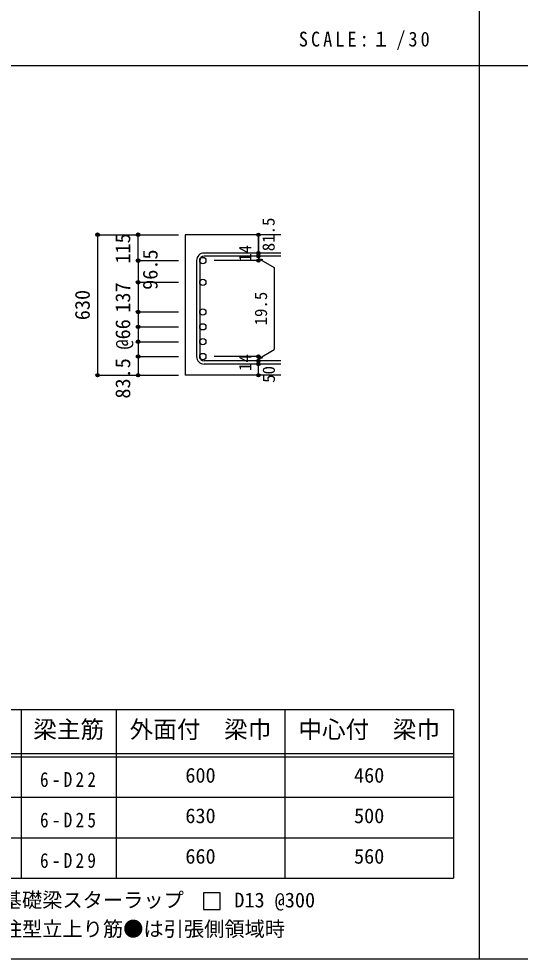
# Model space of a CAD drawing. Units: millimetres at full size, sheet at 1:30, with parts at other scales. Extents: x -5973 to 5954, y -4195 to 4201.
# Drawn here: x -3171 to -942, y -4195 to -15 of the extents above; entities that cross this region are included whole.
import ezdxf
from ezdxf.enums import TextEntityAlignment as Align

# ---------------------------------------------------------------- set-up
doc = ezdxf.new("R2010")
doc.units = ezdxf.units.MM
doc.header["$LTSCALE"] = 30
doc.header["$PDMODE"] = 32
doc.header["$PDSIZE"] = 15
for name, color, linetype in [('0-1_躯体線', 2, 'Continuous'), ('0-5_基礎梁筋', 7, 'Continuous'), ('0-6_スタラップ筋', 7, 'Continuous'), ('0-D_寸法', 4, 'Continuous'), ('6-7_文字', 7, 'Continuous'), ('6-E_枠', 7, 'Continuous'), ('F-0_枠', 6, 'Continuous')]:
    doc.layers.add(name, color=color, linetype=linetype)
doc.styles.add('ＭＳ ゴシック', font='')
doc.styles.get('ＭＳ ゴシック').set_extended_font_data('MS Gothic')

msp = doc.modelspace()

# ---------------------------------------------------------------- linework, layer by layer
at = {"layer": '0-1_躯体線'}
for p, q in [((-2005.8, -974.89), (-2430.8, -974.89)), ((-2430.8, -974.89), (-2430.8, -1599.89)), ((-2005.8, -1599.89), (-2430.8, -1599.89))]:
    msp.add_line(p, q, dxfattribs=at)
at = {"layer": '0-5_基礎梁筋', "color": 3}
for centre in [(-2352.8, -1089.82), (-2352.8, -1186.39), (-2352.8, -1318.39), (-2352.8, -1384.39), (-2352.8, -1450.39), (-2352.8, -1516.39)]:
    msp.add_circle(centre, 14, dxfattribs=at)
at = {"layer": '0-5_基礎梁筋'}
for p in [(-2820.8, -974.89), (-2820.8, -1599.89)]:
    msp.add_point(p, dxfattribs=at)
at = {"layer": '0-6_スタラップ筋'}
for p, q in [((-2005.8, -1056.32), (-2347.3, -1056.32)), ((-2005.8, -1070.32), (-2347.3, -1070.32)), ((-2380.8, -1089.82), (-2380.8, -1516.39)), ((-2366.8, -1089.82), (-2366.8, -1516.39)), ((-2005.8, -1535.89), (-2347.3, -1535.89)), ((-2005.8, -1549.89), (-2347.3, -1549.89))]:
    msp.add_line(p, q, dxfattribs=at)
for centre, radius, start, end in [((-2347.3, -1089.82), 33.5, 90, 180), ((-2347.3, -1089.82), 19.5, 90, 180), ((-2347.3, -1516.39), 33.5, 180, 270), ((-2347.3, -1516.39), 19.5, 180, 270)]:
    msp.add_arc(centre, radius, start, end, dxfattribs=at)
at = {"layer": '0-D_寸法'}
for p, q in [((-2820.8, -974.89), (-2640.8, -974.89)), ((-2820.8, -974.89), (-2640.8, -974.89)), ((-2820.8, -974.89), (-2820.8, -1599.89)), ((-2640.8, -974.89), (-2460.8, -974.89)), ((-2640.8, -974.89), (-2460.8, -974.89)), ((-2640.8, -1089.82), (-2640.8, -974.89)), ((-2105.8, -1070.32), (-2105.8, -1056.32)), ((-2105.8, -1070.32), (-2105.8, -1089.82)), ((-2105.8, -1080.07), (-2086.48, -1085.25)), ((-2105.8, -1080.07), (-2035.74, -1120.52)), ((-2640.8, -1089.82), (-2460.8, -1089.82)), ((-2640.8, -1089.82), (-2640.8, -1186.39)), ((-2105.8, -1089.82), (-2301.89, -1089.82)), ((-2035.74, -1120.52), (-2035.74, -1485.7)), ((-2640.8, -1186.39), (-2460.8, -1186.39)), ((-2640.8, -1186.39), (-2460.8, -1186.39)), ((-2640.8, -1186.39), (-2640.8, -1318.39)), ((-2640.8, -1318.39), (-2460.8, -1318.39)), ((-2640.8, -1318.39), (-2460.8, -1318.39)), ((-2640.8, -1384.39), (-2460.8, -1384.39)), ((-2640.8, -1450.39), (-2460.8, -1450.39)), ((-2105.8, -1526.14), (-2035.74, -1485.7)), ((-2640.8, -1516.39), (-2460.8, -1516.39)), ((-2105.8, -1516.39), (-2301.89, -1516.39)), ((-2105.8, -1535.89), (-2105.8, -1516.39)), ((-2105.8, -1526.14), (-2086.48, -1520.97)), ((-2105.8, -1549.89), (-2105.8, -1535.89)), ((-2105.8, -1599.89), (-2105.8, -1549.89)), ((-2820.8, -1599.89), (-2640.8, -1599.89)), ((-2640.8, -1599.89), (-2460.8, -1599.89))]:
    msp.add_line(p, q, dxfattribs=at)
for points in [[(-2105.8, -974.89), (-2105.8, -1056.32), (-2105.8, -974.89)], [(-2640.8, -1318.39), (-2640.8, -1516.39), (-2640.8, -1599.89)]]:
    msp.add_lwpolyline(points, dxfattribs=at)
for centre, radius in [((-2820.8, -974.89), 8), ((-2820.8, -974.89), 7.2), ((-2820.8, -974.89), 6.4), ((-2820.8, -974.89), 5.6), ((-2820.8, -974.89), 4.8), ((-2820.8, -974.89), 4), ((-2820.8, -974.89), 3.2), ((-2820.8, -974.89), 2.4), ((-2820.8, -974.89), 1.6), ((-2820.8, -974.89), 0.8), ((-2640.8, -974.89), 8), ((-2640.8, -974.89), 7.2), ((-2640.8, -974.89), 6.4), ((-2640.8, -974.89), 5.6), ((-2640.8, -974.89), 4.8), ((-2640.8, -974.89), 4), ((-2640.8, -974.89), 3.2), ((-2640.8, -974.89), 2.4), ((-2640.8, -974.89), 1.6), ((-2640.8, -974.89), 0.8), ((-2105.8, -974.89), 4), ((-2105.8, -974.89), 3.6), ((-2105.8, -974.89), 3.2), ((-2105.8, -974.89), 2.8), ((-2105.8, -974.89), 2.4), ((-2105.8, -974.89), 2), ((-2105.8, -974.89), 1.6), ((-2105.8, -974.89), 1.2), ((-2105.8, -974.89), 0.8), ((-2105.8, -974.89), 0.4), ((-2640.8, -1089.82), 8), ((-2640.8, -1089.82), 7.2), ((-2640.8, -1089.82), 6.4), ((-2640.8, -1089.82), 5.6), ((-2640.8, -1089.82), 4.8), ((-2640.8, -1089.82), 4), ((-2640.8, -1089.82), 3.2), ((-2105.8, -1056.32), 4), ((-2105.8, -1070.32), 4), ((-2105.8, -1089.82), 4), ((-2105.8, -1056.32), 3.6), ((-2105.8, -1070.32), 3.6), ((-2105.8, -1089.82), 3.6), ((-2105.8, -1056.32), 3.2), ((-2105.8, -1070.32), 3.2), ((-2105.8, -1089.82), 3.2), ((-2105.8, -1056.32), 2.8), ((-2105.8, -1070.32), 2.8), ((-2105.8, -1056.32), 2.4), ((-2105.8, -1070.32), 2.4), ((-2105.8, -1056.32), 2), ((-2105.8, -1070.32), 2), ((-2105.8, -1056.32), 1.6), ((-2105.8, -1070.32), 1.6), ((-2105.8, -1056.32), 1.2), ((-2105.8, -1070.32), 1.2), ((-2105.8, -1056.32), 0.8), ((-2105.8, -1070.32), 0.8), ((-2105.8, -1056.32), 0.4), ((-2105.8, -1070.32), 0.4), ((-2640.8, -1089.82), 2.4), ((-2640.8, -1089.82), 1.6), ((-2640.8, -1089.82), 0.8), ((-2105.8, -1089.82), 2.8), ((-2105.8, -1089.82), 2.4), ((-2105.8, -1089.82), 2), ((-2105.8, -1089.82), 1.6), ((-2105.8, -1089.82), 1.2), ((-2105.8, -1089.82), 0.8), ((-2105.8, -1089.82), 0.4), ((-2640.8, -1186.39), 8), ((-2640.8, -1186.39), 7.2), ((-2640.8, -1186.39), 6.4), ((-2640.8, -1186.39), 5.6), ((-2640.8, -1186.39), 4.8), ((-2640.8, -1186.39), 4), ((-2640.8, -1186.39), 3.2), ((-2640.8, -1186.39), 2.4), ((-2640.8, -1186.39), 1.6), ((-2640.8, -1186.39), 0.8), ((-2640.8, -1318.39), 8), ((-2640.8, -1318.39), 7.2), ((-2640.8, -1318.39), 6.4), ((-2640.8, -1318.39), 5.6), ((-2640.8, -1318.39), 4.8), ((-2640.8, -1318.39), 4), ((-2640.8, -1318.39), 3.2), ((-2640.8, -1318.39), 2.4), ((-2640.8, -1318.39), 1.6), ((-2640.8, -1318.39), 0.8), ((-2640.8, -1384.39), 8), ((-2640.8, -1384.39), 7.2), ((-2640.8, -1384.39), 6.4), ((-2640.8, -1384.39), 5.6), ((-2640.8, -1384.39), 4.8), ((-2640.8, -1384.39), 4), ((-2640.8, -1384.39), 3.2), ((-2640.8, -1384.39), 2.4), ((-2640.8, -1384.39), 1.6), ((-2640.8, -1384.39), 0.8), ((-2640.8, -1450.39), 8), ((-2640.8, -1450.39), 7.2), ((-2640.8, -1450.39), 6.4), ((-2640.8, -1450.39), 5.6), ((-2640.8, -1450.39), 4.8), ((-2640.8, -1450.39), 4), ((-2640.8, -1450.39), 3.2), ((-2640.8, -1450.39), 2.4), ((-2640.8, -1450.39), 1.6), ((-2640.8, -1450.39), 0.8), ((-2640.8, -1516.39), 8), ((-2640.8, -1516.39), 7.2), ((-2640.8, -1516.39), 6.4), ((-2640.8, -1516.39), 5.6), ((-2640.8, -1516.39), 4.8), ((-2640.8, -1516.39), 4), ((-2640.8, -1516.39), 3.2), ((-2640.8, -1516.39), 2.4), ((-2640.8, -1516.39), 1.6), ((-2640.8, -1516.39), 0.8), ((-2105.8, -1516.39), 4), ((-2105.8, -1535.89), 4), ((-2105.8, -1549.89), 4), ((-2105.8, -1516.39), 3.6), ((-2105.8, -1535.89), 3.6), ((-2105.8, -1549.89), 3.6), ((-2105.8, -1516.39), 3.2), ((-2105.8, -1535.89), 3.2), ((-2105.8, -1516.39), 2.8), ((-2105.8, -1535.89), 2.8), ((-2105.8, -1516.39), 2.4), ((-2105.8, -1535.89), 2.4), ((-2105.8, -1516.39), 2), ((-2105.8, -1535.89), 2), ((-2105.8, -1516.39), 1.6), ((-2105.8, -1535.89), 1.6), ((-2105.8, -1516.39), 1.2), ((-2105.8, -1535.89), 1.2), ((-2105.8, -1516.39), 0.8), ((-2105.8, -1535.89), 0.8), ((-2105.8, -1516.39), 0.4), ((-2105.8, -1535.89), 0.4), ((-2105.8, -1549.89), 3.2), ((-2105.8, -1549.89), 2.8), ((-2105.8, -1549.89), 2.4), ((-2105.8, -1549.89), 2), ((-2105.8, -1549.89), 1.6), ((-2105.8, -1549.89), 1.2), ((-2105.8, -1549.89), 0.8), ((-2105.8, -1549.89), 0.4), ((-2820.8, -1599.89), 7.2), ((-2820.8, -1599.89), 6.4), ((-2820.8, -1599.89), 5.6), ((-2820.8, -1599.89), 4.8), ((-2820.8, -1599.89), 4), ((-2820.8, -1599.89), 3.2), ((-2820.8, -1599.89), 2.4), ((-2820.8, -1599.89), 1.6), ((-2820.8, -1599.89), 0.8), ((-2640.8, -1599.89), 7.2), ((-2640.8, -1599.89), 6.4), ((-2640.8, -1599.89), 5.6), ((-2640.8, -1599.89), 4.8), ((-2640.8, -1599.89), 4), ((-2640.8, -1599.89), 3.2), ((-2640.8, -1599.89), 2.4), ((-2640.8, -1599.89), 1.6), ((-2640.8, -1599.89), 0.8), ((-2105.8, -1599.89), 4), ((-2105.8, -1599.89), 3.6), ((-2105.8, -1599.89), 3.2), ((-2105.8, -1599.89), 2.8), ((-2105.8, -1599.89), 2.4), ((-2105.8, -1599.89), 2), ((-2105.8, -1599.89), 1.6), ((-2105.8, -1599.89), 1.2), ((-2105.8, -1599.89), 0.8), ((-2105.8, -1599.89), 0.4)]:
    msp.add_circle(centre, radius, dxfattribs=at)
at = {"layer": '0-D_寸法', "color": 7}
for p in [(-2820.8, -974.89), (-2640.8, -974.89), (-2105.8, -974.89), (-2640.8, -1089.82), (-2640.8, -1089.82), (-2105.8, -1056.32), (-2105.8, -1070.32), (-2105.8, -1089.82), (-2640.8, -1186.39), (-2640.8, -1186.39), (-2640.8, -1318.39), (-2640.8, -1318.39), (-2640.8, -1384.39), (-2640.8, -1384.39), (-2640.8, -1384.39), (-2640.8, -1450.39), (-2640.8, -1450.39), (-2640.8, -1450.39), (-2640.8, -1516.39), (-2640.8, -1516.39), (-2640.8, -1516.39), (-2105.8, -1516.39), (-2105.8, -1516.39), (-2105.8, -1535.89), (-2105.8, -1549.89), (-2820.8, -1599.89), (-2640.8, -1599.89), (-2105.8, -1599.89)]:
    msp.add_point(p, dxfattribs=at)
at = {"layer": '6-7_文字'}
msp.add_lwpolyline([(-2350.42, -3975.07), (-2275.42, -3975.07), (-2275.42, -3900.07), (-2350.42, -3900.07)], close=True, dxfattribs=at)
at = {"layer": '6-E_枠', "color": 3}
for p, q in [((-3400.52, -3085.43), (-1238, -3085.43)), ((-1238, -3085.43), (-1238, -3835.43)), ((-3400.52, -3835.43), (-1238, -3835.43))]:
    msp.add_line(p, q, dxfattribs=at)
at = {"layer": '6-E_枠'}
for p, q in [((-3160.52, -3085.43), (-3160.52, -3835.43)), ((-2738, -3085.43), (-2738, -3835.43)), ((-1988, -3085.43), (-1988, -3835.43)), ((-3400.52, -3280.43), (-1238, -3280.43)), ((-3400.52, -3295.43), (-1238, -3295.43)), ((-3400.52, -3475.43), (-1238, -3475.43)), ((-3400.52, -3655.43), (-1238, -3655.43))]:
    msp.add_line(p, q, dxfattribs=at)
at = {"layer": 'F-0_枠', "color": 2}
for p, q in [((-1124.64, 4201.15), (-1124.64, -4195.24)), ((-5972.88, -222.05), (3723.6, -222.05))]:
    msp.add_line(p, q, dxfattribs=at)
at = {"layer": 'F-0_枠'}
msp.add_line((5954.1, -4195.24), (-5972.88, -4195.24), dxfattribs=at)

# ---------------------------------------------------------------- texts
at = {"layer": '0-D_寸法', "style": 'ＭＳ ゴシック'}
for s, height, p in [('81.5', 54.99, (-2016.9, -1048.49)), ('115', 65.98, (-2655.8, -1103.24)), ('14', 54.99, (-2121.03, -1094.99)), ('96.5', 65.98, (-2534.16, -1219.97)), ('137', 65.98, (-2655.8, -1321.64)), ('630', 65.98, (-2835.8, -1354.89)), ('19.5', 54.99, (-2050.74, -1378.11)), ('@66', 65.98, (-2655.99, -1485.12)), ('83.5', 65.98, (-2655.8, -1703.39)), ('14', 54.99, (-2121.06, -1580.57)), ('50', 54.99, (-2015.8, -1633.39))]:
    msp.add_text(s, height=height, rotation=90, dxfattribs=at).set_placement(p, align=Align.BOTTOM_LEFT)
at = {"layer": '6-7_文字', "color": 2, "style": 'ＭＳ ゴシック'}
for s, p in [('梁主筋', (-3106.76, -3235.43)), ('外面付\u3000梁巾', (-2678, -3235.43)), ('中心付\u3000梁巾', (-1928, -3235.43))]:
    msp.add_text(s, height=76.98, dxfattribs=at).set_placement(p, align=Align.BOTTOM_LEFT)
at = {"layer": '6-7_文字', "style": 'ＭＳ ゴシック'}
for s, p in [('600', (-2430.5, -3430.43)), ('460', (-1680.5, -3430.43)), ('630', (-2430.5, -3610.43)), ('500', (-1680.5, -3610.43)), ('660', (-2430.5, -3790.43)), ('560', (-1680.5, -3790.43)), ('※ 基礎梁スターラップ     D13 @300', (-3381.96, -3985.01)), ('※ 柱型立上り筋●は引張側領域時', (-3381.96, -4113.51))]:
    msp.add_text(s, height=65.98, dxfattribs=at).set_placement(p, align=Align.BOTTOM_LEFT)
at = {"layer": '6-7_文字', "color": 2, "insert": (-1925.98, -154.55), "char_height": 65.98, "attachment_point": 7, "style": 'ＭＳ ゴシック'}
msp.add_mtext('\\T1.34;\\W0.9;SCALE:１/30', dxfattribs=at)
at = {"layer": '6-7_文字', "char_height": 65.98, "attachment_point": 7, "style": 'ＭＳ ゴシック'}
for s, insert in [('\\T1.38;\\W0.85;6-D22', (-3076.76, -3430.43)), ('\\T1.38;\\W0.85;6-D25', (-3076.76, -3610.43)), ('\\T1.38;\\W0.85;6-D29', (-3076.76, -3790.43))]:
    msp.add_mtext(s, dxfattribs=dict(at, insert=insert))

doc.saveas('drawing.dxf')
